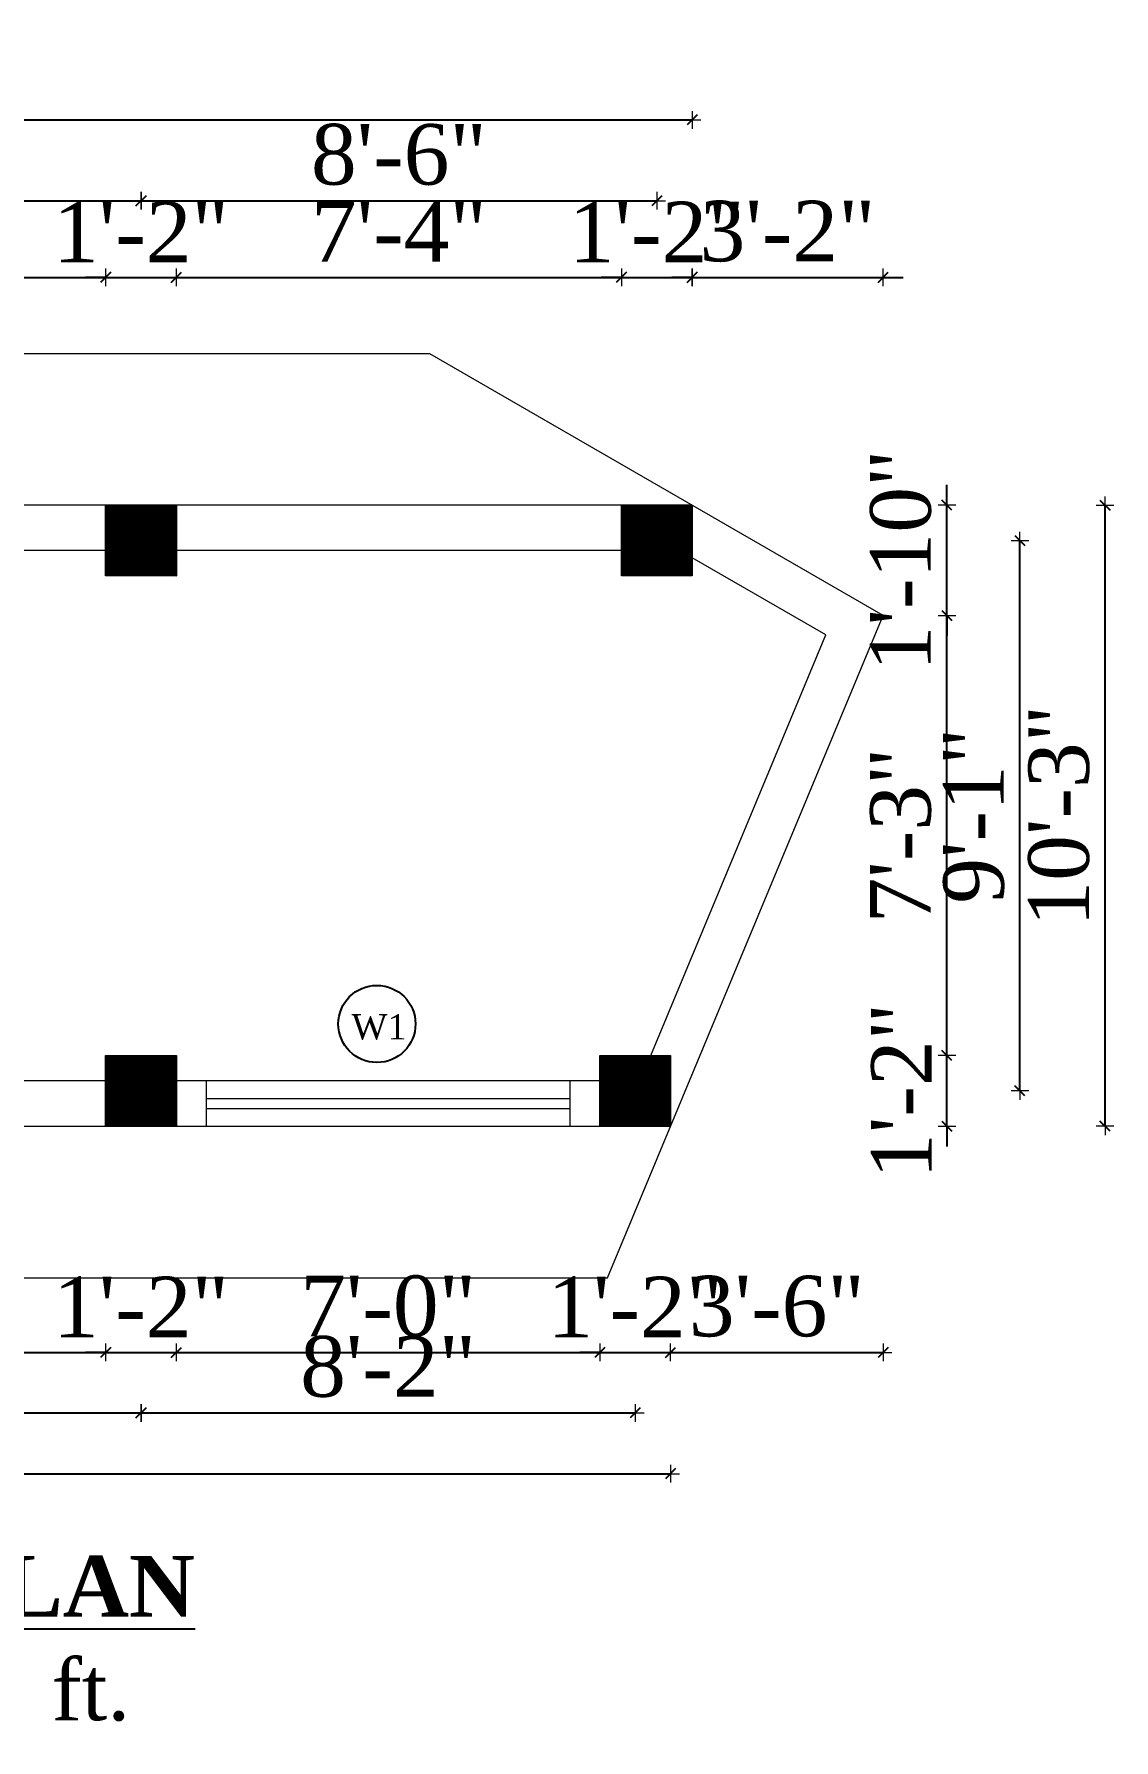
# Model space of a CAD drawing. Header units: inches. Extents: x 4069 to 291496, y -47643 to 12535.
# Drawn here: x 22927.1 to 23140.9, y 957.8 to 1295.6 of the extents above; entities that cross this region are included whole.
import ezdxf

# ---------------------------------------------------------------- set-up
doc = ezdxf.new("R2010")
doc.units = ezdxf.units.IN
doc.header["$LTSCALE"] = 5
doc.header["$MEASUREMENT"] = 0
doc.layers.add('A-WALL', color=7, linetype='Continuous', lineweight=9)
doc.layers.add('Dimension', color=7, linetype='Continuous', lineweight=18)
doc.layers.add('dim line', color=7, linetype='Continuous', lineweight=15, true_color=0xfab2b2)
doc.layers.add('TEXT', color=6, linetype='Continuous')
doc.styles.add('ordinary', font='times.ttf')
doc.dimstyles.new('Copy of 96', dxfattribs={"dimtxt": 7, "dimasz": 4, "dimexe": 0.5, "dimexo": 0.5, "dimgap": 3, "dimtad": 1, "dimdec": 1, "dimzin": 11, "dimdsep": 46, "dimlunit": 4, "dimtxsty": 'ordinary', "dimblk": 'OBLIQUE', "dimcen": 0.09, "dimse1": 1, "dimse2": 1, "dimclrt": 6, "dimazin": 0, "dimtfac": 1, "dimtdec": 1, "dimtix": 1, "dimtmove": 2, "dimatfit": 3, "dimldrblk": 'leader', "dimfxl": 0.5, "dimfxlon": 1, "dimtolj": 1, "dimtzin": 0, "dimarcsym": 0})
pattern_1 = [(45, (-3420.15857, 4866.88996), (-0.08838834765, 0.08838834765), [])]

# ---------------------------------------------------------------- blocks, each defined once
blk = doc.blocks.new('oblique')
at = {"color": 0, "lineweight": -2}
blk.add_line((0.25, 0.25), (-0.25, -0.25), dxfattribs=at)
at = {"layer": 'dim line', "lineweight": 9}
for p, q in [((-0.4375, 0), (0.4375, 0)), ((0, 0.4375), (0, -0.4375))]:
    blk.add_line(p, q, dxfattribs=at)
blk = doc.blocks.new('*D152')
at = {"layer": 'A-WALL', "color": 0, "lineweight": -2, "ltscale": 5, "transparency": 16777216}
blk.add_line((22834.73, 1034.51), (22941.23, 1034.51), dxfattribs=at)
at = {"layer": 'Defpoints', "color": 0, "ltscale": 5, "transparency": 16777216}
for p in [(22834.73, 1079.29), (22941.23, 1079.29), (22941.23, 1034.51)]:
    blk.add_point(p, dxfattribs=at)
at = {"layer": 'A-WALL', "color": 0, "lineweight": -2, "ltscale": 5, "transparency": 16777216, "xscale": 4, "yscale": 4, "zscale": 4, "rotation": 180}
blk.add_blockref('oblique', (22834.73, 1034.51), dxfattribs=at)
at = {"layer": 'A-WALL', "color": 0, "lineweight": -2, "ltscale": 5, "transparency": 16777216, "xscale": 4, "yscale": 4, "zscale": 4}
blk.add_blockref('oblique', (22941.23, 1034.51), dxfattribs=at)
at = {"layer": 'A-WALL', "color": 6, "ltscale": 5, "transparency": 16777216, "insert": (22887.98, 1043.61), "char_height": 12, "attachment_point": 5, "style": 'ordinary'}
blk.add_mtext('\\A1;8\'-11"', dxfattribs=at)
blk = doc.blocks.new('_OBLIQUE')
at = {"color": 0, "linetype": 'ByBlock'}
blk.add_line((-0.5, -0.5), (0.5, 0.5), dxfattribs=at)
blk = doc.blocks.new('leader')
at = {"layer": 'Dimension'}
for p, q in [((0, -4.328), (0, 4.328)), ((-4.424, 0), (4.424, 0))]:
    blk.add_line(p, q, dxfattribs=at)
blk = doc.blocks.new('*D153')
at = {"layer": 'A-WALL', "color": 0, "lineweight": -2, "ltscale": 5, "transparency": 16777216}
for p, q in [((22941.23, 1034.51), (22937.23, 1034.51)), ((22941.23, 1034.51), (22955.23, 1034.51)), ((22955.23, 1034.51), (22959.23, 1034.51))]:
    blk.add_line(p, q, dxfattribs=at)
at = {"layer": 'Defpoints', "color": 0, "ltscale": 5, "transparency": 16777216}
for p in [(22941.23, 1079.29), (22955.23, 1079.29), (22955.23, 1034.51)]:
    blk.add_point(p, dxfattribs=at)
at = {"layer": 'A-WALL', "color": 0, "lineweight": -2, "ltscale": 5, "transparency": 16777216, "xscale": 4, "yscale": 4, "zscale": 4}
blk.add_blockref('oblique', (22941.23, 1034.51), dxfattribs=at)
at = {"layer": 'A-WALL', "color": 0, "lineweight": -2, "ltscale": 5, "transparency": 16777216, "xscale": 4, "yscale": 4, "zscale": 4, "rotation": 180}
blk.add_blockref('oblique', (22955.23, 1034.51), dxfattribs=at)
at = {"layer": 'A-WALL', "color": 6, "ltscale": 5, "transparency": 16777216, "insert": (22948.23, 1043.51), "char_height": 12, "attachment_point": 5, "style": 'ordinary'}
blk.add_mtext('\\A1;1\'-2"', dxfattribs=at)
blk = doc.blocks.new('*D154')
at = {"layer": 'A-WALL', "color": 0, "lineweight": -2, "ltscale": 5, "transparency": 16777216}
blk.add_line((22955.23, 1034.51), (23039.1, 1034.51), dxfattribs=at)
at = {"layer": 'Defpoints', "color": 0, "ltscale": 5, "transparency": 16777216}
for p in [(22955.23, 1079.29), (23039.1, 1079.29), (23039.1, 1034.51)]:
    blk.add_point(p, dxfattribs=at)
at = {"layer": 'A-WALL', "color": 0, "lineweight": -2, "ltscale": 5, "transparency": 16777216, "xscale": 4, "yscale": 4, "zscale": 4, "rotation": 180}
blk.add_blockref('oblique', (22955.23, 1034.51), dxfattribs=at)
at = {"layer": 'A-WALL', "color": 0, "lineweight": -2, "ltscale": 5, "transparency": 16777216, "xscale": 4, "yscale": 4, "zscale": 4}
blk.add_blockref('oblique', (23039.1, 1034.51), dxfattribs=at)
at = {"layer": 'A-WALL', "color": 6, "ltscale": 5, "transparency": 16777216, "insert": (22997.16, 1043.63), "char_height": 12, "attachment_point": 5, "style": 'ordinary'}
blk.add_mtext('\\A1;7\'-0"', dxfattribs=at)
blk = doc.blocks.new('*D155')
at = {"layer": 'A-WALL', "color": 0, "lineweight": -2, "ltscale": 5, "transparency": 16777216}
for p, q in [((23039.1, 1034.51), (23035.1, 1034.51)), ((23039.1, 1034.51), (23053.1, 1034.51)), ((23053.1, 1034.51), (23057.1, 1034.51))]:
    blk.add_line(p, q, dxfattribs=at)
at = {"layer": 'Defpoints', "color": 0, "ltscale": 5, "transparency": 16777216}
for p in [(23039.1, 1079.29), (23053.1, 1079.29), (23053.1, 1034.51)]:
    blk.add_point(p, dxfattribs=at)
at = {"layer": 'A-WALL', "color": 0, "lineweight": -2, "ltscale": 5, "transparency": 16777216, "xscale": 4, "yscale": 4, "zscale": 4}
blk.add_blockref('oblique', (23039.1, 1034.51), dxfattribs=at)
at = {"layer": 'A-WALL', "color": 0, "lineweight": -2, "ltscale": 5, "transparency": 16777216, "xscale": 4, "yscale": 4, "zscale": 4, "rotation": 180}
blk.add_blockref('oblique', (23053.1, 1034.51), dxfattribs=at)
at = {"layer": 'A-WALL', "color": 6, "ltscale": 5, "transparency": 16777216, "insert": (23046.1, 1043.51), "char_height": 12, "attachment_point": 5, "style": 'ordinary'}
blk.add_mtext('\\A1;1\'-2"', dxfattribs=at)
blk = doc.blocks.new('*D157')
at = {"layer": 'A-WALL', "color": 0, "lineweight": -2, "ltscale": 5, "transparency": 16777216}
blk.add_line((22827.73, 1022.54), (22948.23, 1022.54), dxfattribs=at)
at = {"layer": 'Defpoints', "color": 0, "ltscale": 5, "transparency": 16777216}
for p in [(22827.73, 1086.29), (22948.23, 1086.29), (22948.23, 1022.54)]:
    blk.add_point(p, dxfattribs=at)
at = {"layer": 'A-WALL', "color": 0, "lineweight": -2, "ltscale": 5, "transparency": 16777216, "xscale": 4, "yscale": 4, "zscale": 4, "rotation": 180}
blk.add_blockref('oblique', (22827.73, 1022.54), dxfattribs=at)
at = {"layer": 'A-WALL', "color": 0, "lineweight": -2, "ltscale": 5, "transparency": 16777216, "xscale": 4, "yscale": 4, "zscale": 4}
blk.add_blockref('oblique', (22948.23, 1022.54), dxfattribs=at)
at = {"layer": 'A-WALL', "color": 6, "ltscale": 5, "transparency": 16777216, "insert": (22887.98, 1031.64), "char_height": 12, "attachment_point": 5, "style": 'ordinary'}
blk.add_mtext('\\A1;10\'-1"', dxfattribs=at)
blk = doc.blocks.new('*D158')
at = {"layer": 'A-WALL', "color": 0, "lineweight": -2, "ltscale": 5, "transparency": 16777216}
blk.add_line((22948.23, 1022.54), (23046.1, 1022.54), dxfattribs=at)
at = {"layer": 'Defpoints', "color": 0, "ltscale": 5, "transparency": 16777216}
for p in [(22948.23, 1086.29), (23046.1, 1086.29), (23046.1, 1022.54)]:
    blk.add_point(p, dxfattribs=at)
at = {"layer": 'A-WALL', "color": 0, "lineweight": -2, "ltscale": 5, "transparency": 16777216, "xscale": 4, "yscale": 4, "zscale": 4, "rotation": 180}
blk.add_blockref('oblique', (22948.23, 1022.54), dxfattribs=at)
at = {"layer": 'A-WALL', "color": 0, "lineweight": -2, "ltscale": 5, "transparency": 16777216, "xscale": 4, "yscale": 4, "zscale": 4}
blk.add_blockref('oblique', (23046.1, 1022.54), dxfattribs=at)
at = {"layer": 'A-WALL', "color": 6, "ltscale": 5, "transparency": 16777216, "insert": (22997.16, 1031.64), "char_height": 12, "attachment_point": 5, "style": 'ordinary'}
blk.add_mtext('\\A1;8\'-2"', dxfattribs=at)
blk = doc.blocks.new('*D159')
at = {"layer": 'A-WALL', "color": 0, "lineweight": -2, "ltscale": 5, "transparency": 16777216}
blk.add_line((22700.23, 1010.49), (23053.1, 1010.49), dxfattribs=at)
at = {"layer": 'Defpoints', "color": 0, "ltscale": 5, "transparency": 16777216}
for p in [(22700.23, 1079.29), (23053.1, 1079.29), (23053.1, 1010.49)]:
    blk.add_point(p, dxfattribs=at)
at = {"layer": 'A-WALL', "color": 0, "lineweight": -2, "ltscale": 5, "transparency": 16777216, "xscale": 4, "yscale": 4, "zscale": 4, "rotation": 180}
blk.add_blockref('oblique', (22700.23, 1010.49), dxfattribs=at)
at = {"layer": 'A-WALL', "color": 0, "lineweight": -2, "ltscale": 5, "transparency": 16777216, "xscale": 4, "yscale": 4, "zscale": 4}
blk.add_blockref('oblique', (23053.1, 1010.49), dxfattribs=at)
at = {"layer": 'A-WALL', "color": 6, "ltscale": 5, "transparency": 16777216, "insert": (22876.66, 1019.61), "char_height": 12, "attachment_point": 5, "style": 'ordinary'}
blk.add_mtext('\\A1;29\'-5"', dxfattribs=at)
blk = doc.blocks.new('*D168')
at = {"layer": 'A-WALL', "color": 0, "lineweight": -2, "ltscale": 5, "transparency": 16777216}
blk.add_line((22834.73, 1247.39), (22941.23, 1247.39), dxfattribs=at)
at = {"layer": 'Defpoints', "color": 0, "ltscale": 5, "transparency": 16777216}
for p in [(22941.23, 1247.39), (22834.73, 1202.28), (22941.23, 1202.28)]:
    blk.add_point(p, dxfattribs=at)
at = {"layer": 'A-WALL', "color": 0, "lineweight": -2, "ltscale": 5, "transparency": 16777216, "xscale": 4, "yscale": 4, "zscale": 4, "rotation": 180}
blk.add_blockref('oblique', (22834.73, 1247.39), dxfattribs=at)
at = {"layer": 'A-WALL', "color": 0, "lineweight": -2, "ltscale": 5, "transparency": 16777216, "xscale": 4, "yscale": 4, "zscale": 4}
blk.add_blockref('oblique', (22941.23, 1247.39), dxfattribs=at)
at = {"layer": 'A-WALL', "color": 6, "ltscale": 5, "transparency": 16777216, "insert": (22887.98, 1256.49), "char_height": 12, "attachment_point": 5, "style": 'ordinary'}
blk.add_mtext('\\A1;8\'-11"', dxfattribs=at)
blk = doc.blocks.new('*D169')
at = {"layer": 'A-WALL', "color": 0, "lineweight": -2, "ltscale": 5, "transparency": 16777216}
for p, q in [((22941.23, 1247.39), (22937.23, 1247.39)), ((22941.23, 1247.39), (22955.23, 1247.39)), ((22955.23, 1247.39), (22959.23, 1247.39))]:
    blk.add_line(p, q, dxfattribs=at)
at = {"layer": 'Defpoints', "color": 0, "ltscale": 5, "transparency": 16777216}
for p in [(22955.23, 1247.39), (22941.23, 1202.28), (22955.23, 1202.28)]:
    blk.add_point(p, dxfattribs=at)
at = {"layer": 'A-WALL', "color": 0, "lineweight": -2, "ltscale": 5, "transparency": 16777216, "xscale": 4, "yscale": 4, "zscale": 4}
blk.add_blockref('oblique', (22941.23, 1247.39), dxfattribs=at)
at = {"layer": 'A-WALL', "color": 0, "lineweight": -2, "ltscale": 5, "transparency": 16777216, "xscale": 4, "yscale": 4, "zscale": 4, "rotation": 180}
blk.add_blockref('oblique', (22955.23, 1247.39), dxfattribs=at)
at = {"layer": 'A-WALL', "color": 6, "ltscale": 5, "transparency": 16777216, "insert": (22948.23, 1256.39), "char_height": 12, "attachment_point": 5, "style": 'ordinary'}
blk.add_mtext('\\A1;1\'-2"', dxfattribs=at)
blk = doc.blocks.new('*D170')
at = {"layer": 'A-WALL', "color": 0, "lineweight": -2, "ltscale": 5, "transparency": 16777216}
blk.add_line((22955.23, 1247.39), (23043.35, 1247.39), dxfattribs=at)
at = {"layer": 'Defpoints', "color": 0, "ltscale": 5, "transparency": 16777216}
for p in [(23043.35, 1247.39), (22955.23, 1202.28), (23043.35, 1202.28)]:
    blk.add_point(p, dxfattribs=at)
at = {"layer": 'A-WALL', "color": 0, "lineweight": -2, "ltscale": 5, "transparency": 16777216, "xscale": 4, "yscale": 4, "zscale": 4, "rotation": 180}
blk.add_blockref('oblique', (22955.23, 1247.39), dxfattribs=at)
at = {"layer": 'A-WALL', "color": 0, "lineweight": -2, "ltscale": 5, "transparency": 16777216, "xscale": 4, "yscale": 4, "zscale": 4}
blk.add_blockref('oblique', (23043.35, 1247.39), dxfattribs=at)
at = {"layer": 'A-WALL', "color": 6, "ltscale": 5, "transparency": 16777216, "insert": (22999.29, 1256.51), "char_height": 12, "attachment_point": 5, "style": 'ordinary'}
blk.add_mtext('\\A1;7\'-4"', dxfattribs=at)
blk = doc.blocks.new('*D171')
at = {"layer": 'A-WALL', "color": 0, "lineweight": -2, "ltscale": 5, "transparency": 16777216}
for p, q in [((23043.35, 1247.39), (23039.35, 1247.39)), ((23043.35, 1247.39), (23057.35, 1247.39)), ((23057.35, 1247.39), (23061.35, 1247.39))]:
    blk.add_line(p, q, dxfattribs=at)
at = {"layer": 'Defpoints', "color": 0, "ltscale": 5, "transparency": 16777216}
for p in [(23057.35, 1247.39), (23043.35, 1202.28), (23057.35, 1202.28)]:
    blk.add_point(p, dxfattribs=at)
at = {"layer": 'A-WALL', "color": 0, "lineweight": -2, "ltscale": 5, "transparency": 16777216, "xscale": 4, "yscale": 4, "zscale": 4}
blk.add_blockref('oblique', (23043.35, 1247.39), dxfattribs=at)
at = {"layer": 'A-WALL', "color": 0, "lineweight": -2, "ltscale": 5, "transparency": 16777216, "xscale": 4, "yscale": 4, "zscale": 4, "rotation": 180}
blk.add_blockref('oblique', (23057.35, 1247.39), dxfattribs=at)
at = {"layer": 'A-WALL', "color": 6, "ltscale": 5, "transparency": 16777216, "insert": (23050.35, 1256.39), "char_height": 12, "attachment_point": 5, "style": 'ordinary'}
blk.add_mtext('\\A1;1\'-2"', dxfattribs=at)
blk = doc.blocks.new('*D172')
at = {"layer": 'A-WALL', "color": 0, "lineweight": -2, "ltscale": 5, "transparency": 16777216}
for p, q in [((23057.35, 1247.39), (23053.35, 1247.39)), ((23057.35, 1247.39), (23095.17, 1247.39)), ((23095.17, 1247.39), (23099.17, 1247.39))]:
    blk.add_line(p, q, dxfattribs=at)
at = {"layer": 'Defpoints', "color": 0, "ltscale": 5, "transparency": 16777216}
for p in [(23095.17, 1247.39), (23057.35, 1202.28), (23095.17, 1180.42)]:
    blk.add_point(p, dxfattribs=at)
at = {"layer": 'A-WALL', "color": 0, "lineweight": -2, "ltscale": 5, "transparency": 16777216, "xscale": 4, "yscale": 4, "zscale": 4}
blk.add_blockref('oblique', (23057.35, 1247.39), dxfattribs=at)
at = {"layer": 'A-WALL', "color": 0, "lineweight": -2, "ltscale": 5, "transparency": 16777216, "xscale": 4, "yscale": 4, "zscale": 4, "rotation": 180}
blk.add_blockref('oblique', (23095.17, 1247.39), dxfattribs=at)
at = {"layer": 'A-WALL', "color": 6, "ltscale": 5, "transparency": 16777216, "insert": (23076.26, 1256.49), "char_height": 12, "attachment_point": 5, "style": 'ordinary'}
blk.add_mtext('\\A1;3\'-2"', dxfattribs=at)
blk = doc.blocks.new('*D173')
at = {"layer": 'A-WALL', "color": 0, "lineweight": -2, "ltscale": 5, "transparency": 16777216}
blk.add_line((23053.1, 1034.51), (23095.17, 1034.51), dxfattribs=at)
at = {"layer": 'Defpoints', "color": 0, "ltscale": 5, "transparency": 16777216}
for p in [(23095.17, 1180.42), (23053.1, 1079.29), (23095.17, 1034.51)]:
    blk.add_point(p, dxfattribs=at)
at = {"layer": 'A-WALL', "color": 0, "lineweight": -2, "ltscale": 5, "transparency": 16777216, "xscale": 4, "yscale": 4, "zscale": 4, "rotation": 180}
blk.add_blockref('oblique', (23053.1, 1034.51), dxfattribs=at)
at = {"layer": 'A-WALL', "color": 0, "lineweight": -2, "ltscale": 5, "transparency": 16777216, "xscale": 4, "yscale": 4, "zscale": 4}
blk.add_blockref('oblique', (23095.17, 1034.51), dxfattribs=at)
at = {"layer": 'A-WALL', "color": 6, "ltscale": 5, "transparency": 16777216, "insert": (23074.13, 1043.61), "char_height": 12, "attachment_point": 5, "style": 'ordinary'}
blk.add_mtext('\\A1;3\'-6"', dxfattribs=at)
blk = doc.blocks.new('*D175')
at = {"layer": 'A-WALL', "color": 0, "lineweight": -2, "ltscale": 5, "transparency": 16777216}
blk.add_line((22827.73, 1262.57), (22948.23, 1262.57), dxfattribs=at)
at = {"layer": 'Defpoints', "color": 0, "ltscale": 5, "transparency": 16777216}
for p in [(22948.23, 1262.57), (22827.73, 1195.28), (22948.23, 1195.28)]:
    blk.add_point(p, dxfattribs=at)
at = {"layer": 'A-WALL', "color": 0, "lineweight": -2, "ltscale": 5, "transparency": 16777216, "xscale": 4, "yscale": 4, "zscale": 4, "rotation": 180}
blk.add_blockref('oblique', (22827.73, 1262.57), dxfattribs=at)
at = {"layer": 'A-WALL', "color": 0, "lineweight": -2, "ltscale": 5, "transparency": 16777216, "xscale": 4, "yscale": 4, "zscale": 4}
blk.add_blockref('oblique', (22948.23, 1262.57), dxfattribs=at)
at = {"layer": 'A-WALL', "color": 6, "ltscale": 5, "transparency": 16777216, "insert": (22887.98, 1271.67), "char_height": 12, "attachment_point": 5, "style": 'ordinary'}
blk.add_mtext('\\A1;10\'-1"', dxfattribs=at)
blk = doc.blocks.new('*D176')
at = {"layer": 'A-WALL', "color": 0, "lineweight": -2, "ltscale": 5, "transparency": 16777216}
blk.add_line((22948.23, 1262.57), (23050.35, 1262.57), dxfattribs=at)
at = {"layer": 'Defpoints', "color": 0, "ltscale": 5, "transparency": 16777216}
for p in [(23050.35, 1262.57), (22948.23, 1195.28), (23050.35, 1195.28)]:
    blk.add_point(p, dxfattribs=at)
at = {"layer": 'A-WALL', "color": 0, "lineweight": -2, "ltscale": 5, "transparency": 16777216, "xscale": 4, "yscale": 4, "zscale": 4, "rotation": 180}
blk.add_blockref('oblique', (22948.23, 1262.57), dxfattribs=at)
at = {"layer": 'A-WALL', "color": 0, "lineweight": -2, "ltscale": 5, "transparency": 16777216, "xscale": 4, "yscale": 4, "zscale": 4}
blk.add_blockref('oblique', (23050.35, 1262.57), dxfattribs=at)
at = {"layer": 'A-WALL', "color": 6, "ltscale": 5, "transparency": 16777216, "insert": (22999.29, 1271.67), "char_height": 12, "attachment_point": 5, "style": 'ordinary'}
blk.add_mtext('\\A1;8\'-6"', dxfattribs=at)
blk = doc.blocks.new('*D177')
at = {"layer": 'A-WALL', "color": 0, "lineweight": -2, "ltscale": 5, "transparency": 16777216}
blk.add_line((22699.19, 1278.57), (23057.35, 1278.57), dxfattribs=at)
at = {"layer": 'Defpoints', "color": 0, "ltscale": 5, "transparency": 16777216}
for p in [(23057.35, 1278.57), (22699.19, 1202.28), (23057.35, 1202.28)]:
    blk.add_point(p, dxfattribs=at)
at = {"layer": 'A-WALL', "color": 0, "lineweight": -2, "ltscale": 5, "transparency": 16777216, "xscale": 4, "yscale": 4, "zscale": 4, "rotation": 180}
blk.add_blockref('oblique', (22699.19, 1278.57), dxfattribs=at)
at = {"layer": 'A-WALL', "color": 0, "lineweight": -2, "ltscale": 5, "transparency": 16777216, "xscale": 4, "yscale": 4, "zscale": 4}
blk.add_blockref('oblique', (23057.35, 1278.57), dxfattribs=at)
at = {"layer": 'A-WALL', "color": 6, "ltscale": 5, "transparency": 16777216, "insert": (22878.27, 1287.69), "char_height": 12, "attachment_point": 5, "style": 'ordinary'}
blk.add_mtext('\\A1;29\'-10"', dxfattribs=at)
blk = doc.blocks.new('*D178')
at = {"layer": 'A-WALL', "color": 0, "lineweight": -2, "ltscale": 5, "transparency": 16777216}
for p, q in [((23107.8, 1093.29), (23107.8, 1097.29)), ((23107.8, 1079.29), (23107.8, 1093.29)), ((23107.8, 1079.29), (23107.8, 1075.29))]:
    blk.add_line(p, q, dxfattribs=at)
at = {"layer": 'Defpoints', "color": 0, "ltscale": 5, "transparency": 16777216}
for p in [(23053.1, 1093.29), (23107.8, 1093.29), (23053.1, 1079.29)]:
    blk.add_point(p, dxfattribs=at)
at = {"layer": 'A-WALL', "color": 0, "lineweight": -2, "ltscale": 5, "transparency": 16777216, "xscale": 4, "yscale": 4, "zscale": 4}
for p, rotation in [((23107.8, 1093.29), 270), ((23107.8, 1079.29), 90)]:
    blk.add_blockref('oblique', p, dxfattribs=dict(at, rotation=rotation))
at = {"layer": 'A-WALL', "color": 6, "ltscale": 5, "transparency": 16777216, "insert": (23098.8, 1086.29), "char_height": 12, "attachment_point": 5, "rotation": 90, "style": 'ordinary'}
blk.add_mtext('\\A1;1\'-2"', dxfattribs=at)
blk = doc.blocks.new('*D179')
at = {"layer": 'A-WALL', "color": 0, "lineweight": -2, "ltscale": 5, "transparency": 16777216}
blk.add_line((23107.8, 1093.29), (23107.8, 1180.42), dxfattribs=at)
at = {"layer": 'Defpoints', "color": 0, "ltscale": 5, "transparency": 16777216}
for p in [(23095.17, 1180.42), (23107.8, 1180.42), (23053.1, 1093.29)]:
    blk.add_point(p, dxfattribs=at)
at = {"layer": 'A-WALL', "color": 0, "lineweight": -2, "ltscale": 5, "transparency": 16777216, "xscale": 4, "yscale": 4, "zscale": 4}
for p, rotation in [((23107.8, 1180.42), 90), ((23107.8, 1093.29), 270)]:
    blk.add_blockref('oblique', p, dxfattribs=dict(at, rotation=rotation))
at = {"layer": 'A-WALL', "color": 6, "ltscale": 5, "transparency": 16777216, "insert": (23098.68, 1136.86), "char_height": 12, "attachment_point": 5, "rotation": 90, "style": 'ordinary'}
blk.add_mtext('\\A1;7\'-3"', dxfattribs=at)
blk = doc.blocks.new('*D180')
at = {"layer": 'A-WALL', "color": 0, "lineweight": -2, "ltscale": 5, "transparency": 16777216}
for p, q in [((23107.8, 1202.28), (23107.8, 1206.28)), ((23107.8, 1180.42), (23107.8, 1202.28)), ((23107.8, 1180.42), (23107.8, 1176.42))]:
    blk.add_line(p, q, dxfattribs=at)
at = {"layer": 'Defpoints', "color": 0, "ltscale": 5, "transparency": 16777216}
for p in [(23057.35, 1202.28), (23107.8, 1202.28), (23095.17, 1180.42)]:
    blk.add_point(p, dxfattribs=at)
at = {"layer": 'A-WALL', "color": 0, "lineweight": -2, "ltscale": 5, "transparency": 16777216, "xscale": 4, "yscale": 4, "zscale": 4}
for p, rotation in [((23107.8, 1202.28), 270), ((23107.8, 1180.42), 90)]:
    blk.add_blockref('oblique', p, dxfattribs=dict(at, rotation=rotation))
at = {"layer": 'A-WALL', "color": 6, "ltscale": 5, "transparency": 16777216, "insert": (23098.7, 1191.35), "char_height": 12, "attachment_point": 5, "rotation": 90, "style": 'ordinary'}
blk.add_mtext('\\A1;1\'-10"', dxfattribs=at)
blk = doc.blocks.new('*D181')
at = {"layer": 'A-WALL', "color": 0, "lineweight": -2, "ltscale": 5, "transparency": 16777216}
blk.add_line((23122.27, 1086.29), (23122.27, 1195.28), dxfattribs=at)
at = {"layer": 'Defpoints', "color": 0, "ltscale": 5, "transparency": 16777216}
for p in [(23050.35, 1195.28), (23122.27, 1195.28), (23046.1, 1086.29)]:
    blk.add_point(p, dxfattribs=at)
at = {"layer": 'A-WALL', "color": 0, "lineweight": -2, "ltscale": 5, "transparency": 16777216, "xscale": 4, "yscale": 4, "zscale": 4}
for p, rotation in [((23122.27, 1195.28), 90), ((23122.27, 1086.29), 270)]:
    blk.add_blockref('oblique', p, dxfattribs=dict(at, rotation=rotation))
at = {"layer": 'A-WALL', "color": 6, "ltscale": 5, "transparency": 16777216, "insert": (23113.15, 1140.78), "char_height": 12, "attachment_point": 5, "rotation": 90, "style": 'ordinary'}
blk.add_mtext('\\A1;9\'-1"', dxfattribs=at)
blk = doc.blocks.new('*D182')
at = {"layer": 'A-WALL', "color": 0, "lineweight": -2, "ltscale": 5, "transparency": 16777216}
blk.add_line((23139.12, 1079.29), (23139.12, 1202.28), dxfattribs=at)
at = {"layer": 'Defpoints', "color": 0, "ltscale": 5, "transparency": 16777216}
for p in [(23057.35, 1202.28), (23139.12, 1202.28), (23053.1, 1079.29)]:
    blk.add_point(p, dxfattribs=at)
at = {"layer": 'A-WALL', "color": 0, "lineweight": -2, "ltscale": 5, "transparency": 16777216, "xscale": 4, "yscale": 4, "zscale": 4}
for p, rotation in [((23139.12, 1202.28), 90), ((23139.12, 1079.29), 270)]:
    blk.add_blockref('oblique', p, dxfattribs=dict(at, rotation=rotation))
at = {"layer": 'A-WALL', "color": 6, "ltscale": 5, "transparency": 16777216, "insert": (23130.02, 1140.78), "char_height": 12, "attachment_point": 5, "rotation": 90, "style": 'ordinary'}
blk.add_mtext('\\A1;10\'-3"', dxfattribs=at)

msp = doc.modelspace()

# ---------------------------------------------------------------- hatches: boundary and pattern name
at = {"layer": 'A-WALL', "ltscale": 5}
h = msp.add_hatch(dxfattribs=at)
h.set_pattern_fill('ANSI31', color=256)
h.set_pattern_definition(pattern_1)
h.paths.add_polyline_path([(22955.23031, 1188.27869), (22955.23031, 1202.27869), (22941.23031, 1202.27869), (22941.23031, 1188.27869)])
h = msp.add_hatch(dxfattribs=at)
h.set_pattern_fill('ANSI31', color=256)
h.set_pattern_definition(pattern_1)
h.paths.add_polyline_path([(23057.35113, 1202.27869), (23043.35113, 1202.27869), (23043.35113, 1188.27869), (23057.35113, 1188.27869)])
h = msp.add_hatch(dxfattribs=at)
h.set_pattern_fill('ANSI31', color=256)
h.set_pattern_definition(pattern_1)
h.paths.add_polyline_path([(22941.23031, 1079.28842), (22955.23031, 1079.28842), (22955.23031, 1093.28842), (22941.23031, 1093.28842)])
h = msp.add_hatch(dxfattribs=at)
h.set_pattern_fill('ANSI31', color=256)
h.set_pattern_definition(pattern_1)
h.paths.add_polyline_path([(23053.09626, 1093.28842), (23039.09626, 1093.28842), (23039.09626, 1079.28842), (23053.09626, 1079.28842)])

# ---------------------------------------------------------------- linework, layer by layer
for p, q in [((23005.43738, 1232.27869), (22698.93321, 1232.27869)), ((23095.16889, 1180.42449), (23005.43738, 1232.27869)), ((23057.35113, 1202.27869), (22699.18756, 1202.27869)), ((22941.23031, 1193.27869), (22834.73031, 1193.27869)), ((23043.35113, 1193.27869), (22955.23031, 1193.27869)), ((23083.82424, 1176.58566), (23057.35113, 1191.88399)), ((23040.61626, 1049.28842), (23095.16889, 1180.42449)), ((23049.17257, 1093.28842), (23083.82424, 1176.58566)), ((22941.23031, 1088.28842), (22834.73031, 1088.28842)), ((23039.09626, 1088.28842), (22955.23031, 1088.28842)), ((22961.16329, 1088.28842), (22961.16329, 1079.28842)), ((23033.16329, 1088.28842), (23033.16329, 1079.28842)), ((22961.16329, 1084.78842), (23033.16329, 1084.78842)), ((22961.16329, 1082.78842), (23033.16329, 1082.78842)), ((22700.23031, 1079.28842), (23053.09626, 1079.28842)), ((22700.48466, 1049.28842), (23040.61626, 1049.28842))]:
    msp.add_line(p, q, dxfattribs=at)
at = {"layer": 'A-WALL', "ltscale": 5, "elevation": -58.16904}
for points in [[(22941.23031, 1202.27869), (22955.23031, 1202.27869), (22955.23031, 1188.27869), (22941.23031, 1188.27869)], [(23043.35113, 1202.27869), (23057.35113, 1202.27869), (23057.35113, 1188.27869), (23043.35113, 1188.27869)], [(22941.23031, 1093.28842), (22955.23031, 1093.28842), (22955.23031, 1079.28842), (22941.23031, 1079.28842)], [(23039.09626, 1093.28842), (23053.09626, 1093.28842), (23053.09626, 1079.28842), (23039.09626, 1079.28842)]]:
    msp.add_lwpolyline(points, close=True, dxfattribs=at)
at = {"layer": 'TEXT'}
msp.add_circle((22994.94172, 1099.55269, -58.16904), 7.64038, dxfattribs=at)

# ---------------------------------------------------------------- texts
at = {"layer": 'TEXT', "style": 'ordinary'}
msp.add_text('W1', height=5, rotation=0.0003881, dxfattribs=at).set_placement((22989.90873, 1096.48857, -58.16904))
at = {"layer": 'TEXT', "char_height": 12, "width": 219.8150831, "attachment_point": 8, "rotation": 359.9996119, "style": 'ordinary'}
for s, insert in [('{\\fTimes New Roman|b1|i0|c0|p18;\\LTHIRD FLOOR PLAN}', (22867.79373, 982.02014, -58.16904)), ('AREA = 319.51 sq. ft.', (22864.20897, 957.77939, -58.16904))]:
    msp.add_mtext(s, dxfattribs=dict(at, insert=insert))

# ---------------------------------------------------------------- dimensions: what is measured, and where the dimension line sits
at = {"layer": 'A-WALL', "ltscale": 5}
for base, p1, p2, picture, middle in [((23057.35113, 1278.56629, -58.16904), (22699.18756, 1202.27869, -58.16904), (23057.35113, 1202.27869, -58.16904), '*D177', (22878.26934, 1287.68742, -58.16904)), ((22948.2303132573, 1262.5653322837, -58.169039764), (22827.7303132573, 1195.2786872229, -58.169039764), (22948.2303132573, 1195.2786872229, -58.169039764), '*D175', (22887.9803132573, 1271.6691534805, -58.169039764)), ((23050.35113, 1262.56533, -58.16904), (22948.23031, 1195.27869, -58.16904), (23050.35113, 1195.27869, -58.16904), '*D176', (22999.29072, 1271.66915, -58.16904)), ((22941.2303132573, 1247.3890678818, -58.169039764), (22834.7303132573, 1202.2786872229, -58.169039764), (22941.2303132573, 1202.2786872229, -58.169039764), '*D168', (22887.9803132573, 1256.4928890786, -58.169039764)), ((22955.23031, 1247.38907, -58.16904), (22941.23031, 1202.27869, -58.16904), (22955.23031, 1202.27869, -58.16904), '*D169', (22948.23031, 1256.38907, -58.16904)), ((23043.35113, 1247.38907, -58.16904), (22955.23031, 1202.27869, -58.16904), (23043.35113, 1202.27869, -58.16904), '*D170', (22999.29072, 1256.51019, -58.16904)), ((23057.35113, 1247.38907, -58.16904), (23043.35113, 1202.27869, -58.16904), (23057.35113, 1202.27869, -58.16904), '*D171', (23050.35113, 1256.38907, -58.16904)), ((23095.16889, 1247.38907, -58.16904), (23057.35113, 1202.27869, -58.16904), (23095.16889, 1180.42449, -58.16904), '*D172', (23076.26001, 1256.49289, -58.16904)), ((23095.16889, 1034.509, -58.16904), (23053.09626, 1079.28842, -58.16904), (23095.16889, 1180.42449, -58.16904), '*D173', (23074.13258, 1043.61282, -58.16904)), ((22948.2303132573, 1022.5363237795, -58.169039764), (22827.7303132573, 1086.2884170975, -58.169039764), (22948.2303132573, 1086.2884170975, -58.169039764), '*D157', (22887.9803132573, 1031.6401449764, -58.169039764)), ((23046.09626, 1022.53632, -58.16904), (22948.23031, 1086.28842, -58.16904), (23046.09626, 1086.28842, -58.16904), '*D158', (22997.16329, 1031.64014, -58.16904)), ((23053.09626, 1010.4852, -58.16904), (22700.23031, 1079.28842, -58.16904), (23053.09626, 1079.28842, -58.16904), '*D159', (22876.66329, 1019.60632, -58.16904)), ((22941.2303132573, 1034.5089964937, -58.169039764), (22834.7303132573, 1079.2884170975, -58.169039764), (22941.2303132573, 1079.2884170975, -58.169039764), '*D152', (22887.9803132573, 1043.6128176905, -58.169039764)), ((22955.23031, 1034.509, -58.16904), (22941.23031, 1079.28842, -58.16904), (22955.23031, 1079.28842, -58.16904), '*D153', (22948.23031, 1043.509, -58.16904)), ((23039.09626, 1034.509, -58.16904), (22955.23031, 1079.28842, -58.16904), (23039.09626, 1079.28842, -58.16904), '*D154', (22997.16329, 1043.63012, -58.16904)), ((23053.09626, 1034.509, -58.16904), (23039.09626, 1079.28842, -58.16904), (23053.09626, 1079.28842, -58.16904), '*D155', (23046.09626, 1043.509, -58.16904))]:
    dim = msp.add_linear_dim(base=base, p1=p1, p2=p2, dimstyle='Copy of 96', override={"dimtxt": 12, "dimdec": 0, "dimblk": 'oblique', "dimtdec": 0, "dimarcsym": 1}, dxfattribs=at)
    dim.commit()
    dim.dimension.update_dxf_attribs({"geometry": picture, "text_midpoint": middle})
for base, p1, p2, picture, middle in [((23107.80251, 1202.27869, -58.16904), (23095.16889, 1180.42449, -58.16904), (23057.35113, 1202.27869, -58.16904), '*D180', (23098.69869, 1191.35159, -58.16904)), ((23139.12385, 1202.27869, -58.16904), (23053.09626, 1079.28842, -58.16904), (23057.35113, 1202.27869, -58.16904), '*D182', (23130.02003, 1140.78355, -58.16904)), ((23122.26683, 1195.27869, -58.16904), (23046.09626, 1086.28842, -58.16904), (23050.35113, 1195.27869, -58.16904), '*D181', (23113.1457, 1140.78355, -58.16904)), ((23107.80251, 1180.42449, -58.16904), (23053.09626, 1093.28842, -58.16904), (23095.16889, 1180.42449, -58.16904), '*D179', (23098.68139, 1136.85646, -58.16904)), ((23107.80251, 1093.28842, -58.16904), (23053.09626, 1079.28842, -58.16904), (23053.09626, 1093.28842, -58.16904), '*D178', (23098.80251, 1086.28842, -58.16904))]:
    dim = msp.add_linear_dim(base=base, p1=p1, p2=p2, angle=90, dimstyle='Copy of 96', override={"dimtxt": 12, "dimdec": 0, "dimblk": 'oblique', "dimtdec": 0, "dimarcsym": 1}, dxfattribs=at)
    dim.commit()
    dim.dimension.update_dxf_attribs({"geometry": picture, "text_midpoint": middle})

doc.saveas('drawing.dxf')
